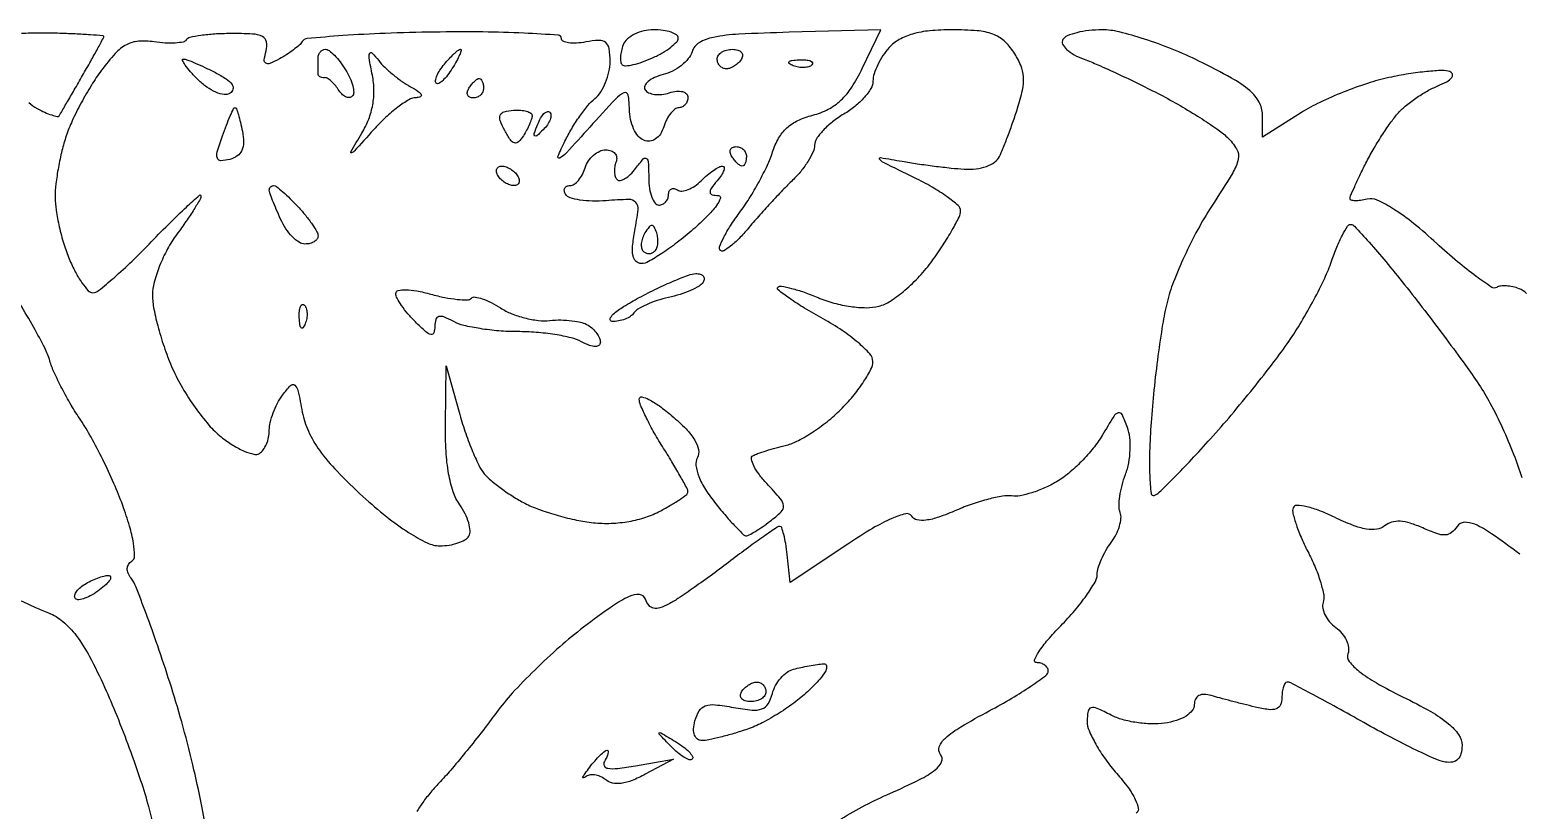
# Model space of a CAD drawing. Extents: x 0 to 102, y 0 to 135.
# Drawn here: x 45.13 to 58.07, y 30.61 to 37.39 of the extents above; entities that cross this region are included whole.
import ezdxf

# ---------------------------------------------------------------- set-up
doc = ezdxf.new("R2010")
doc.units = 0
doc.header["$MEASUREMENT"] = 0

msp = doc.modelspace()

# ---------------------------------------------------------------- linework, layer by layer
for points in [[(45.115994, 36.761641, 0.062921), (45.190073, 36.709082, 0.016568), (45.256665, 36.676233, 0.026179), (45.315956, 36.653046, 0.02399), (45.363398, 36.63979, 0.304027), (45.379861, 36.646096, 0.021072), (45.393266, 36.666891, 0.000571), (45.448016, 36.760486, 0.001185), (45.511993, 36.870742, 0.000811), (45.584115, 36.996186, 0.002049), (45.654829, 37.120824, 0.003228), (45.714398, 37.228451, 0.000835), (45.765578, 37.32272, 0.125052), (45.768569, 37.334586, 0.391191), (45.762246, 37.341404, 0.001601), (45.650513, 37.349702, 0.00632), (45.520795, 37.357271, 0.003801), (45.366719, 37.363135, 0.00922), (45.20575, 37.365067, 0.011076), (45.054389, 37.360738, 0.009852)], [(58.130634, 35.102063, 0.106936), (58.066738, 35.143877, 0.038537), (58.011902, 35.160203, 0.039139), (57.955496, 35.167813, 0.042138), (57.905629, 35.166398, 0.110694), (57.872008, 35.154766, -0.293078), (57.828974, 35.155481, -0.011378), (57.692644, 35.250674, -0.01711), (57.530811, 35.377975, -0.010866), (57.350892, 35.536566, 0.015355), (57.149815, 35.710626, 0.02898), (56.975864, 35.836088, 0.033835), (56.834228, 35.913328, 0.168719), (56.74545, 35.921995, -0.023323), (56.688681, 35.911058, -0.040717), (56.64089, 35.908077, -0.053468), (56.607275, 35.912332, -0.347572), (56.5974, 35.924821, -0.099975), (56.60255, 35.950321, -0.004657), (56.637674, 36.031602, -0.007548), (56.681978, 36.127621, -0.005336), (56.734502, 36.234151, -0.014409), (56.797077, 36.349364, -0.011028), (56.871823, 36.471709, -0.011179), (56.946939, 36.583212, -0.025743), (57.009452, 36.662659, -0.039045), (57.077504, 36.729257, -0.022331), (57.168935, 36.799038, -0.0222), (57.267758, 36.861387, -0.034118), (57.3588, 36.905393, 0.027862), (57.437083, 36.942032, 0.093203), (57.480994, 36.977491, 0.262807), (57.486681, 37.006807, 0.227), (57.464622, 37.02961, 0.099271), (57.399952, 37.039891, 0.014234), (57.265592, 37.030646, 0.015699), (57.105354, 37.009932, 0.012827), (56.935469, 36.978032, 0.02578), (56.748719, 36.927791, 0.016425), (56.537102, 36.851214, 0.016499), (56.333962, 36.762186, 0.029272), (56.173996, 36.673845), (55.836, 36.460477), (55.836, 36.654881, 0.12801), (55.807253, 36.765324, 0.090137), (55.725262, 36.864857, 0.049405), (55.568081, 36.973134, 0.01159), (55.284498, 37.121242, 0.018492), (55.05211, 37.225341, 0.017855), (54.809958, 37.313312, 0.018099), (54.59146, 37.37533, 0.060165), (54.443491, 37.3932, 0.027115), (54.328817, 37.386977, 0.033658), (54.22364, 37.368302, 0.035787), (54.140378, 37.341212, 0.159104), (54.101602, 37.308442, 0.258922), (54.099775, 37.269473, 0.091376), (54.134443, 37.223115, 0.062294), (54.19966, 37.176356, 0.036998), (54.286959, 37.13699, -0.01601), (54.406779, 37.088898, -0.00533), (54.57912, 37.011032, -0.005299), (54.768317, 36.92066, -0.006012), (54.9477, 36.829936, -0.011033), (55.121252, 36.734599, -0.010575), (55.292935, 36.630389, -0.010564), (55.440431, 36.532098, -0.037015), (55.528968, 36.460069, -0.066975), (55.611734, 36.357744, -0.194468), (55.626155, 36.269625, -0.082276), (55.577437, 36.14978, -0.006476), (55.393081, 35.857832, 0.020358), (55.273717, 35.656645, 0.015254), (55.158347, 35.426259, 0.015484), (55.062947, 35.202361, 0.033772), (55.007056, 35.0244, 0.019097), (54.968512, 34.832879, 0.00709), (54.928457, 34.560911, 0.007014), (54.8931, 34.262729, 0.008408), (54.868491, 33.981166, 0.010034), (54.855797, 33.729016, 0.017931), (54.856965, 33.521486, 0.013753), (54.867895, 33.363324, 0.495699), (54.894829, 33.346666, 0.101079), (54.939395, 33.375104, 0.004579), (55.069188, 33.503147, 0.007503), (55.220395, 33.659701, 0.005289), (55.385831, 33.84, 0.007935), (55.56502, 34.045964, 0.005772), (55.757989, 34.280449, 0.005833), (55.935936, 34.507206, 0.012725), (56.06582, 34.686, 0.016306), (56.174164, 34.854957, 0.012116), (56.283032, 35.048062, 0.012277), (56.376938, 35.23544, 0.026943), (56.437317, 35.38395, -0.014534), (56.483262, 35.50552, -0.02205), (56.530825, 35.608008, -0.018122), (56.575047, 35.686176, -0.2606), (56.601915, 35.7012, -0.208407), (56.635691, 35.686483, -0.00431), (56.762557, 35.547628, -0.00933), (56.908586, 35.378772, -0.006051), (57.07137, 35.178402, -0.004117), (57.246936, 34.953089, -0.003324), (57.431883, 34.708309, -0.003359), (57.599582, 34.480078, -0.008635), (57.716822, 34.312226, -0.026351), (57.815615, 34.147317, -0.013789), (57.921784, 33.932747, -0.013677), (58.018804, 33.70615, -0.020365), (58.090009, 33.502574, 0.014302)], [(46.65645, 30.412637, 0.023112), (46.617682, 30.662426, 0.008785), (46.541486, 31.006778, 0.008679), (46.445453, 31.3787, 0.010505), (46.342033, 31.723937, 0.004664), (46.237019, 32.039357, 0.006385), (46.13623, 32.321152, 0.004295), (46.046895, 32.555044, 0.072062), (46.005999, 32.626918, -0.065626), (45.98055, 32.670341, -0.108359), (45.972837, 32.711973, -0.129379), (45.983558, 32.747898, -0.118012), (46.010853, 32.775364, 0.263541), (46.035652, 32.820557, 0.036398), (46.026062, 32.931435, 0.031551), (45.992501, 33.080043, 0.01631), (45.932955, 33.261056, 0.015829), (45.857024, 33.450019, 0.011087), (45.760139, 33.658017, 0.0112), (45.658341, 33.853322, 0.022815), (45.568157, 34.00091, -0.015607), (45.484835, 34.132954, -0.013036), (45.404524, 34.278014, -0.013239), (45.338013, 34.414625, -0.034659), (45.299867, 34.5168, 0.045402), (45.255391, 34.628553, 0.010475), (45.159823, 34.807525, 0.010736), (45.040546, 35.00976, 0.010306)], [(52.176597, 30.536752, -0.016221), (52.384541, 30.654318, -0.016391), (52.598957, 30.757723, 0.010323), (52.856699, 30.878189, 0.049849), (52.993775, 30.963649, 0.126861), (53.047899, 31.033195, 0.282601), (53.03878, 31.097031, -0.273603), (53.028219, 31.163062, -0.117119), (53.081257, 31.239154, -0.049147), (53.214465, 31.336417, -0.010694), (53.462873, 31.475719, 0.010352), (53.659052, 31.585556, 0.015703), (53.824421, 31.689812, 0.010354), (53.954833, 31.781857, 0.238228), (53.9748, 31.821387, 0.138553), (53.966955, 31.849153, 0.100096), (53.944905, 31.872811, 0.085743), (53.911926, 31.888741, 0.069838), (53.873031, 31.8942, -0.525236), (53.8569, 31.9176, -0.054836), (53.893179, 31.98844, -0.03238), (53.971356, 32.091793, -0.015293), (54.084531, 32.215017, 0.017303), (54.204674, 32.346888, 0.021495), (54.306567, 32.477823, 0.020405), (54.381435, 32.592716, 0.129442), (54.400491, 32.659167, -0.068187), (54.409777, 32.717459, -0.028645), (54.43717, 32.792176, -0.027685), (54.476063, 32.869885, -0.032255), (54.52158, 32.938773, 0.044073), (54.56392, 33.006264, 0.044908), (54.593466, 33.079717, 0.048976), (54.606956, 33.148087, 0.116357), (54.600036, 33.199134, -0.096588), (54.590351, 33.25429, -0.02979), (54.596984, 33.338812, -0.028562), (54.6159, 33.434594, -0.027815), (54.645733, 33.528468, 0.044917), (54.674053, 33.629404, 0.035515), (54.686819, 33.74212, 0.036472), (54.683435, 33.850761, 0.062647), (54.662885, 33.938851, 0.021666), (54.616271, 34.049832, 0.378278), (54.583091, 34.064117, 0.175594), (54.543633, 34.033215, 0.006303), (54.442332, 33.866561, -0.037233), (54.366438, 33.757507, -0.023898), (54.263544, 33.64258, -0.024001), (54.151359, 33.539154, -0.040835), (54.04723, 33.465568, -0.029189), (53.94336, 33.412125, -0.027808), (53.832302, 33.370165, -0.028938), (53.730113, 33.344314, -0.082041), (53.656846, 33.342394, 0.077472), (53.578606, 33.341054, 0.020143), (53.455196, 33.314487, 0.019986), (53.315285, 33.272387, 0.01921), (53.177288, 33.218758, -0.01797), (53.023673, 33.158619, -0.050796), (52.911796, 33.13175, -0.084015), (52.834263, 33.134343, -0.206916), (52.788504, 33.166267, 0.325618), (52.736602, 33.187459, 0.042155), (52.616181, 33.146722, 0.03173), (52.449051, 33.061004, 0.012848), (52.232416, 32.924267), (51.7329, 32.59073), (51.70639, 32.834665, 0.013768), (51.693614, 32.92817, 0.022088), (51.677031, 33.006944, 0.017828), (51.65915, 33.067458, 0.322488), (51.643672, 33.0786, 0.150929), (51.619208, 33.071043, 0.002628), (51.503518, 32.991138, 0.006386), (51.36951, 32.894966, 0.00418), (51.217398, 32.780856, -0.005054), (51.056905, 32.660896, -0.005372), (50.897231, 32.54666, -0.00513), (50.757791, 32.451263, -0.024592), (50.675222, 32.401705, -0.042942), (50.600347, 32.369556, -0.135872), (50.546342, 32.366872, -0.170196), (50.505985, 32.39204, -0.07756), (50.474625, 32.446656, 0.289703), (50.422777, 32.485294, 0.126956), (50.334794, 32.469637, 0.046837), (50.188501, 32.385433, 0.008641), (49.937419, 32.201147, 0.017874), (49.730605, 32.031778, 0.013103), (49.513208, 31.830008, 0.013274), (49.317234, 31.627868, 0.028442), (49.179582, 31.45989, -0.007531), (49.060649, 31.301705, -0.005715), (48.925676, 31.131752, -0.005781), (48.795343, 30.975172, -0.013406), (48.693132, 30.861542, 0.015067), (48.609907, 30.768399, 0.019498), (48.539641, 30.677881, 0.017546), (48.487554, 30.599414, 0.13861)], [(58.071167, 32.837307, 0.009421), (57.827238, 33.01436, 0.048314), (57.681642, 33.096271, 0.116325), (57.588624, 33.113611, 0.247345), (57.527325, 33.077508, -0.08806), (57.47978, 33.024299, -0.157088), (57.425259, 33.004134, -0.096583), (57.350066, 33.015493, -0.021259), (57.22849, 33.064761, 0.030881), (57.12047, 33.106134, 0.063157), (57.031319, 33.122164, 0.082777), (56.957911, 33.113801, 0.103901), (56.897483, 33.081905, -0.141592), (56.830559, 33.052706, -0.0756), (56.73957, 33.0546, -0.050808), (56.619799, 33.088168, -0.019992), (56.462801, 33.157295, 0.021598), (56.333951, 33.213535, 0.036007), (56.220789, 33.248092, 0.042105), (56.134903, 33.260217, 0.331407), (56.103318, 33.239345, 0.150654), (56.101009, 33.191027, 0.019339), (56.131029, 33.090422, 0.021189), (56.177548, 32.970848, 0.016201), (56.238069, 32.844204, -0.021893), (56.297895, 32.715265, -0.026035), (56.342449, 32.58874, -0.026237), (56.368355, 32.480093, -0.128151), (56.363764, 32.417588, 0.129565), (56.360197, 32.367103, 0.069325), (56.380333, 32.30746, 0.061601), (56.419763, 32.248194, 0.057391), (56.473304, 32.198711, -0.062021), (56.526541, 32.148591, -0.064201), (56.565139, 32.087492, -0.071165), (56.583954, 32.025152, -0.122288), (56.578978, 31.971423, 0.256798), (56.590408, 31.903625, 0.058752), (56.675733, 31.818594, 0.038436), (56.826356, 31.717859, 0.01398), (57.053787, 31.5981, -0.014157), (57.298225, 31.469275, -0.043238), (57.452861, 31.363535, -0.06898), (57.540992, 31.268336, -0.153469), (57.5703, 31.1751, -0.061309), (57.561322, 31.102152, -0.137328), (57.533918, 31.054054, -0.153961), (57.487989, 31.030466, -0.083838), (57.423982, 31.030361, -0.06492), (57.336676, 31.056919, -0.007144), (57.146939, 31.146069, -0.008627), (56.92347, 31.259805, -0.006876), (56.686326, 31.389911, 0.00304), (56.456446, 31.518336, 0.004656), (56.255507, 31.626568, 0.00173), (56.081841, 31.717268, 0.120032), (56.050095, 31.725, 0.256509), (56.03284, 31.715524, 0.06201), (56.018388, 31.685029, 0.048423), (56.008466, 31.641056, 0.031297), (56.0052, 31.588929, -0.101676), (55.992325, 31.526272, -0.211065), (55.956513, 31.492945, -0.118124), (55.889712, 31.486359, -0.024318), (55.77255, 31.508346, -0.002997), (55.672635, 31.532811, -0.002363), (55.564751, 31.560455, -0.002389), (55.464781, 31.587087, -0.005913), (55.39185, 31.607818, 0.060961), (55.329523, 31.618326, 0.134677), (55.282845, 31.607765, 0.166033), (55.254144, 31.577048, 0.105999), (55.2438, 31.528803, -0.172033), (55.225402, 31.476912, -0.082993), (55.171863, 31.429601, -0.063338), (55.089565, 31.391696, -0.039867), (54.986249, 31.368004, -0.04386), (54.872449, 31.361388, -0.02993), (54.743327, 31.372968, -0.030228), (54.619167, 31.399395, -0.052153), (54.520949, 31.437985, 0.014166), (54.398812, 31.497021, 0.170055), (54.347463, 31.501398, 0.297054), (54.320371, 31.471812, 0.041007), (54.3132, 31.384527, 0.101633), (54.329895, 31.303241, 0.027457), (54.388588, 31.18479, 0.026614), (54.471612, 31.054734, 0.024795), (54.569839, 30.930991, -0.021433), (54.668243, 30.808724, -0.045124), (54.731323, 30.704585, -0.067196), (54.757343, 30.626133, -0.310235), (54.739039, 30.584655, 0.06023)], [(45.029138, 32.441033, 0.004284), (45.17474, 32.374652, 0.009327), (45.287801, 32.326779, -0.080401), (45.413838, 32.250827, -0.055365), (45.528614, 32.129433, -0.039722), (45.644422, 31.947704, -0.015568), (45.77564, 31.680732, -0.010943), (45.880785, 31.434661, -0.007371), (45.990461, 31.14951, -0.007426), (46.08845, 30.870364, -0.014597), (46.15653, 30.645143, -0.03051), (46.214454, 30.36424, -0.015419)]]:
    msp.add_lwpolyline(points, format="xyb")
for points in [[(46.86857, 37.360625, 0.014116), (46.732103, 37.355973, 0.020244), (46.611741, 37.343558, 0.016643), (46.51554, 37.326395, 0.204633), (46.48572, 37.305396, -0.212026), (46.458535, 37.286823, -0.030288), (46.389929, 37.278486, -0.03007), (46.30281, 37.278463, -0.02147), (46.205783, 37.288473, 0.054214), (46.069514, 37.293572, 0.106364), (45.965782, 37.263423, 0.08433), (45.868591, 37.187518, 0.025131), (45.748442, 37.041717, 0.021894), (45.660885, 36.912411, 0.014605), (45.571652, 36.757361, 0.014719), (45.493793, 36.601616, 0.027772), (45.441884, 36.471126, 0.021169), (45.404998, 36.343215, 0.0148), (45.373883, 36.196383, 0.014962), (45.352411, 36.053633, 0.029853), (45.3456, 35.939658, 0.037766), (45.354249, 35.825308, 0.018333), (45.381609, 35.681228, 0.018068), (45.421233, 35.532545, 0.024805), (45.468183, 35.402383, 0.022482), (45.521183, 35.290018, 0.031344), (45.579114, 35.195181, 0.032183), (45.63419, 35.126426, 0.210812), (45.673683, 35.109, 0.172081), (45.723567, 35.126692, 0.00869), (45.857726, 35.239469, 0.013087), (46.014086, 35.38298, 0.009033), (46.183775, 35.55315, -0.005167), (46.347794, 35.720197, -0.009341), (46.486004, 35.853021, -0.004848), (46.599404, 35.955975, -0.633746), (46.612775, 35.950286, -0.143846), (46.605257, 35.920462, -0.007087), (46.551936, 35.832873, -0.010984), (46.483997, 35.729846, -0.007672), (46.4031, 35.6166, 0.035106), (46.322141, 35.489017, 0.02882), (46.253728, 35.342806, 0.029738), (46.206495, 35.20054, 0.065368), (46.1916, 35.087097, 0.049226), (46.203479, 34.966727, 0.017752), (46.243111, 34.79916, 0.017408), (46.299827, 34.617457, 0.019787), (46.366956, 34.447883, 0.028696), (46.452153, 34.281761, 0.021944), (46.563253, 34.110375, 0.022386), (46.681892, 33.9587, 0.047755), (46.788959, 33.855541, 0.028119), (46.889668, 33.784379, 0.038104), (46.988298, 33.732685, 0.042273), (47.072218, 33.70468, 0.200412), (47.121203, 33.712484, 0.102123), (47.154005, 33.743481, 0.051906), (47.181656, 33.793332, 0.048492), (47.200453, 33.852873, 0.052269), (47.2068, 33.913423, -0.059936), (47.214979, 33.981413, -0.030153), (47.240539, 34.064116, -0.029435), (47.277684, 34.147543, -0.038427), (47.321657, 34.218537, -0.029803), (47.391242, 34.302684, -0.401662), (47.427629, 34.304737, -0.163451), (47.455748, 34.257748, -0.007443), (47.493562, 34.071524, 0.062131), (47.546847, 33.90492, 0.047319), (47.643494, 33.739295, 0.036086), (47.795107, 33.557427, 0.015817), (48.020022, 33.338417, 0.016541), (48.226671, 33.161734, 0.026045), (48.416313, 33.025707, 0.029358), (48.577887, 32.935021, 0.113674), (48.689125, 32.9094, 0.038808), (48.769389, 32.915639, 0.042112), (48.845488, 32.934208, 0.046217), (48.907043, 32.961392, 0.127937), (48.941008, 32.993852, 0.159944), (48.951965, 33.039339, 0.050863), (48.939154, 33.108771, 0.044816), (48.907995, 33.188237, 0.036957), (48.861401, 33.266476, -0.072923), (48.804538, 33.379698, -0.035945), (48.764917, 33.536185, -0.029813), (48.742071, 33.731383, -0.017937), (48.737165, 33.964574), (48.744729, 34.4745), (48.856006, 34.069878, 0.014831), (48.906514, 33.90546, 0.01529), (48.966217, 33.746013, 0.015183), (49.026242, 33.611317, 0.06086), (49.07493, 33.53555, 0.044812), (49.133173, 33.476943, 0.01759), (49.222983, 33.406698, 0.017245), (49.326005, 33.337104, 0.020595), (49.427775, 33.279047, 0.03223), (49.545342, 33.227555, 0.016653), (49.698005, 33.177797, 0.016485), (49.858974, 33.1369, 0.023975), (50.003384, 33.112424, 0.03497), (50.158139, 33.104672, 0.034093), (50.313805, 33.118411, 0.035227), (50.460702, 33.152281, 0.045083), (50.589198, 33.204671, 0.012068), (50.687064, 33.258312, 0.018056), (50.769576, 33.31023, 0.013252), (50.833596, 33.356346, 0.234158), (50.8446, 33.378554, 0.124318), (50.837577, 33.406364, 0.004174), (50.782472, 33.506498, 0.007672), (50.714139, 33.623992, 0.005246), (50.6331, 33.7554, -0.011726), (50.552113, 33.890615, -0.014691), (50.483728, 34.019813, -0.012892), (50.432891, 34.130179, -0.101817), (50.4216, 34.185051, -0.473984), (50.443265, 34.202771, -0.069193), (50.504997, 34.181083, -0.038687), (50.596468, 34.12458, -0.018282), (50.705506, 34.038682, -0.023338), (50.827881, 33.92457, -0.056869), (50.903389, 33.827289, -0.086774), (50.935682, 33.744842, -0.172006), (50.925974, 33.676191, 0.15465), (50.913779, 33.606936, 0.061795), (50.938449, 33.512688, 0.047364), (50.996207, 33.400129, 0.026181), (51.086218, 33.274343, 0.009044), (51.174999, 33.167112, 0.013577), (51.256619, 33.077144, 0.0084), (51.327113, 33.00599, 0.212286), (51.3522, 32.996693, 0.110901), (51.376969, 33.003933, 0.011344), (51.430066, 33.034897, 0.013717), (51.492218, 33.075446, 0.010536), (51.557876, 33.122974, 0.027475), (51.654573, 33.204848, 0.228158), (51.674507, 33.25707, 0.157114), (51.649577, 33.316753, 0.01171), (51.530364, 33.449758, -0.026558), (51.462199, 33.530509, -0.046351), (51.416056, 33.604874, -0.064674), (51.39592, 33.662989, -0.325841), (51.409288, 33.692478, -0.043032), (51.44979, 33.711014, -0.009053), (51.523639, 33.735903, -0.009425), (51.61064, 33.761688, -0.008806), (51.700536, 33.784801, 0.063342), (51.803985, 33.823806, 0.025079), (51.934772, 33.901711, 0.024335), (52.069264, 34.001019, 0.028004), (52.186986, 34.108657, 0.022502), (52.288343, 34.222118, 0.026154), (52.373794, 34.338868, 0.02654), (52.4347, 34.443666, 0.121245), (52.450781, 34.51171, 0.186279), (52.424872, 34.577038, 0.029296), (52.32336, 34.674748, 0.029169), (52.183797, 34.780716, 0.021746), (52.018717, 34.881386, -0.009956), (51.856226, 34.975295, -0.017264), (51.725705, 35.060524, -0.011982), (51.627771, 35.132979, -0.451159), (51.626246, 35.157446, -0.248379), (51.65577, 35.166531, -0.016855), (51.744353, 35.146524, -0.021007), (51.852929, 35.113195, -0.013984), (51.974423, 35.066378, 0.032552), (52.113009, 35.0188, 0.031299), (52.25842, 34.988863, 0.03314), (52.394201, 34.978769, 0.063549), (52.502484, 34.991714, 0.084358), (52.603327, 35.03605, 0.030475), (52.728988, 35.13029, 0.02919), (52.856716, 35.252363, 0.030699), (52.967071, 35.38654, 0.012008), (53.061398, 35.523563, 0.015469), (53.141021, 35.654033, 0.01327), (53.20058, 35.765568, 0.116687), (53.213334, 35.819643, 0.217339), (53.191957, 35.86641, 0.022898), (53.095263, 35.942742, 0.025014), (52.965401, 36.026428, 0.017484), (52.811484, 36.108026, -0.001428), (52.544234, 36.238894, -0.119494), (52.509496, 36.267921, -0.670876), (52.518193, 36.282269, -0.00483), (52.7058, 36.250905, 0.007296), (52.836913, 36.229649, 0.004988), (52.986399, 36.20917, 0.005028), (53.13091, 36.192314, 0.010123), (53.245231, 36.182479, 0.044256), (53.347913, 36.184829, 0.059183), (53.438586, 36.206017, 0.069918), (53.508884, 36.243279, 0.121918), (53.551199, 36.2934, 0.019168), (53.581532, 36.361291, 0.005499), (53.623277, 36.468648, 0.005525), (53.667731, 36.590884, 0.005848), (53.708612, 36.711788, 0.025443), (53.75119, 36.869624, 0.070185), (53.759511, 36.984243, 0.082578), (53.735508, 37.085634, 0.045733), (53.675643, 37.198238, 0.064892), (53.590958, 37.296835, 0.095918), (53.493458, 37.355319, 0.068065), (53.357187, 37.38481, 0.019304), (53.139962, 37.3932, 0.022464), (52.945018, 37.384437, 0.046368), (52.795113, 37.35677, 0.059729), (52.679995, 37.308843, 0.080528), (52.592012, 37.238489, 0.038617), (52.538428, 37.169213, 0.0333), (52.493129, 37.089096, 0.034709), (52.461877, 37.010539, 0.077464), (52.452, 36.947171, -0.136509), (52.434508, 36.884295, -0.045586), (52.377446, 36.806654, -0.041369), (52.29532, 36.728095, -0.036754), (52.1982, 36.660643, 0.03242), (52.101062, 36.594418, 0.038313), (52.018954, 36.519477, 0.041922), (51.961424, 36.446955, 0.147769), (51.9444, 36.390611, -0.107389), (51.931668, 36.332012, -0.032884), (51.888485, 36.251762, -0.031225), (51.826899, 36.16583, -0.029596), (51.75405, 36.086596, 0.009425), (51.667042, 35.999303, 0.00493), (51.561862, 35.887538, 0.004901), (51.456215, 35.770761, 0.007482), (51.367091, 35.667203, -0.019301), (51.288505, 35.580139, -0.032114), (51.21514, 35.513988, -0.034842), (51.154647, 35.472614, -0.3413), (51.125898, 35.476302, -0.297785), (51.119212, 35.508212, -0.024142), (51.155876, 35.590189, -0.026285), (51.213591, 35.690662, -0.01674), (51.290561, 35.801394, 0.020441), (51.376541, 35.92706, 0.014981), (51.461843, 36.072913, 0.015187), (51.534381, 36.216115, 0.032185), (51.579809, 36.331813, -0.051792), (51.632273, 36.451442, -0.078104), (51.703053, 36.540292, -0.075988), (51.799224, 36.60476, -0.04636), (51.928083, 36.651243, 0.056029), (52.063013, 36.702879, 0.069572), (52.172575, 36.780495, 0.06048), (52.267419, 36.894313, 0.030966), (52.358608, 37.056579), (52.520858, 37.392399), (51.724237, 37.371649, 0.005882), (51.286742, 37.355102, 0.03693), (51.065002, 37.3276, 0.084368), (50.942287, 37.280629, 0.184093), (50.880469, 37.203047, -0.096142), (50.847449, 37.142658, -0.052602), (50.786872, 37.083491, -0.049701), (50.710064, 37.034347, -0.056052), (50.628046, 37.003672, 0.040436), (50.552907, 36.978209, 0.072079), (50.497415, 36.944074, 0.112894), (50.469418, 36.907291, 0.249842), (50.471604, 36.873134, 0.153235), (50.502205, 36.846665, 0.069867), (50.553705, 36.83244, 0.059526), (50.616899, 36.831739, 0.049918), (50.68252, 36.84556, -0.048244), (50.745307, 36.859003, -0.087677), (50.797537, 36.855844, -0.133305), (50.8316, 36.83722, -0.204114), (50.8446, 36.806701, -0.086088), (50.838619, 36.772219, -0.093926), (50.821423, 36.742926, -0.100296), (50.795798, 36.723333, -0.113696), (50.765701, 36.7164, 0.167167), (50.731706, 36.704708, 0.059072), (50.694606, 36.667966, 0.050545), (50.660317, 36.614614, 0.040747), (50.63447, 36.551517, -0.064175), (50.604662, 36.487455, -0.103919), (50.562956, 36.444511, -0.123766), (50.513109, 36.426504, -0.117227), (50.459569, 36.433668, -0.132526), (50.412521, 36.467966, -0.062092), (50.372617, 36.532568, -0.055126), (50.345282, 36.615285, -0.050822), (50.335679, 36.704301, 0.043456), (50.324397, 36.825559, 0.488939), (50.287403, 36.844896, 0.099081), (50.216803, 36.793919, 0.003575), (49.99119, 36.5472, -0.002505), (49.788193, 36.324256, -0.079416), (49.730299, 36.278513, -0.712127), (49.714743, 36.292363, -0.015355), (49.775434, 36.426462, -0.021156), (49.833933, 36.534052, -0.018035), (49.904332, 36.642357, -0.018416), (49.975622, 36.736275, -0.048029), (50.035322, 36.79637, 0.077415), (50.086077, 36.853827, 0.04442), (50.128885, 36.936003, 0.043106), (50.158024, 37.028463, 0.054842), (50.1678, 37.117321, 0.036075), (50.159668, 37.229889, 0.189177), (50.129503, 37.282797, 0.18478), (50.070909, 37.301776, 0.034187), (49.9563, 37.287894, -0.030881), (49.875235, 37.277532, -0.052331), (49.806928, 37.280208, -0.074108), (49.760204, 37.294237, -0.29058), (49.7448, 37.318505, 0.39517), (49.71836, 37.346735, 0.003984), (49.419922, 37.36391, 0.010028), (49.062904, 37.374432, 0.006021), (48.638832, 37.373315, 0.005537), (48.211956, 37.362321, 0.008709), (47.845745, 37.342439, 0.003532), (47.535911, 37.317997, 0.237161), (47.492021, 37.290997, -0.071889), (47.466101, 37.260042, -0.020129), (47.417295, 37.219769, -0.019864), (47.357779, 37.178178, -0.019705), (47.294992, 37.141323, -0.020177), (47.211158, 37.100717, -0.24084), (47.176303, 37.10288, -0.303165), (47.162764, 37.131095, -0.02863), (47.178679, 37.210202, 0.107249), (47.18197, 37.288346, 0.241429), (47.147279, 37.334422, 0.101356), (47.060179, 37.356625, 0.013356)], [(50.545845, 37.3932, 0.056541), (50.46022, 37.383486, 0.0583), (50.379882, 37.354851, 0.064625), (50.316525, 37.31262, 0.122453), (50.281593, 37.262651, 0.035948), (50.265502, 37.209607, 0.043701), (50.258497, 37.158167, 0.049374), (50.26067, 37.115343, 0.160365), (50.273316, 37.090284, 0.2249), (50.302461, 37.079877, 0.030533), (50.36819, 37.09052, 0.0303), (50.449319, 37.114038, 0.021201), (50.537567, 37.149812, 0.024666), (50.622744, 37.193816, 0.033285), (50.69466, 37.242251, 0.035116), (50.746293, 37.288407, 0.195206), (50.76, 37.32218, 0.255731), (50.745064, 37.349473, 0.06236), (50.697092, 37.372338, 0.048642), (50.627885, 37.388033, 0.031461)], [(47.69405, 37.224, -0.167556), (47.725784, 37.213058, -0.032032), (47.771977, 37.171878, -0.030953), (47.821976, 37.114498, -0.024164), (47.869111, 37.046562, -0.032703), (47.907675, 36.974758, -0.045145), (47.931874, 36.905747, -0.053309), (47.939936, 36.848747, -0.207761), (47.927162, 36.816362, -0.187223), (47.90165, 36.805115, -0.123179), (47.869833, 36.811566, -0.088335), (47.836119, 36.835705, -0.054962), (47.806091, 36.874126, 0.035609), (47.775971, 36.915894, 0.043395), (47.741989, 36.950062, 0.048983), (47.70925, 36.972628, 0.161031), (47.683791, 36.977426, -0.077016), (47.663165, 36.977853, -0.100763), (47.64566, 36.984748, -0.116848), (47.634015, 36.99695, -0.133129), (47.6298, 37.0125), (47.6298, 37.067226), (47.6298, 37.1394, -0.074345), (47.634633, 37.171725, -0.088402), (47.648673, 37.199149, -0.100646), (47.669548, 37.217481, -0.130748)], [(48.15701, 37.125894, 0.033861), (48.210266, 37.067622, 0.018698), (48.282486, 37.003606, 0.018571), (48.360884, 36.943918, 0.028277), (48.4335, 36.89869, -0.019122), (48.501165, 36.858245, -0.1314), (48.526858, 36.82968, -0.440218), (48.520006, 36.811375, -0.090733), (48.481961, 36.803573, 0.130555), (48.419954, 36.785679, 0.026358), (48.324023, 36.720989, 0.026172), (48.217411, 36.631496, 0.021874), (48.113847, 36.52605, -0.000819), (47.944572, 36.338525, -0.13397), (47.921355, 36.323692, -0.684492), (47.915056, 36.331603, -0.001872), (48.010494, 36.493835, 0.041299), (48.070153, 36.616413, 0.047742), (48.105411, 36.741384, 0.048616), (48.115935, 36.868779, 0.045697), (48.102118, 36.998561, -0.005823), (48.074186, 37.147199, -0.146311), (48.078953, 37.18794, -0.536405), (48.099455, 37.191652, -0.023111)], [(48.867576, 37.224, -0.501937), (48.874501, 37.214706, -0.028402), (48.860307, 37.175428, -0.025291), (48.834274, 37.122101, -0.013385), (48.796969, 37.058647, -0.024393), (48.754757, 36.997866, -0.042404), (48.713344, 36.952562, -0.056568), (48.678318, 36.926891, -0.338299), (48.657297, 36.929703, -0.249914), (48.650402, 36.952344, -0.052391), (48.663019, 36.993294, -0.043426), (48.689561, 37.043011, -0.028898), (48.727903, 37.095056, -0.013937), (48.771274, 37.144446, -0.019214), (48.813075, 37.186123, -0.01614), (48.849427, 37.21757, -0.171896)], [(51.230293, 37.224, -0.066118), (51.276961, 37.217802, -0.138808), (51.308083, 37.199149, -0.191142), (51.319032, 37.171518, -0.139169), (51.3099, 37.1394, -0.06081), (51.283995, 37.107039, -0.051032), (51.249589, 37.079651, -0.053229), (51.212319, 37.061001, -0.089642), (51.178007, 37.0548, -0.105429), (51.147633, 37.061277, -0.099231), (51.121785, 37.079651, -0.096318), (51.104459, 37.107105, -0.092995), (51.0984, 37.1394, -0.153634), (51.108554, 37.171665, -0.097988), (51.137144, 37.199149, -0.080552), (51.179862, 37.217694, -0.062283)], [(46.45923, 37.1394, -0.091426), (46.490563, 37.133622, -0.008901), (46.562371, 37.104734, -0.011047), (46.647259, 37.066582, -0.008525), (46.73813, 37.021387, -0.025699), (46.832769, 36.96594, -0.092704), (46.882917, 36.917679, -0.214425), (46.891096, 36.876748, -0.200628), (46.866167, 36.84192, -0.173567), (46.81483, 36.830985, -0.06671), (46.743465, 36.850511, -0.054997), (46.663876, 36.895048, -0.041359), (46.587267, 36.959933, -0.013486), (46.521966, 37.028855, -0.027951), (46.475626, 37.086682, -0.04237), (46.451595, 37.12723, -0.553172)], [(51.81045, 37.132721, -0.028489), (51.869347, 37.131791, -0.077125), (51.909954, 37.122424, -0.208169), (51.925397, 37.106803, -0.296942), (51.921488, 37.088288, -0.126455), (51.893829, 37.071939, -0.060344), (51.852772, 37.065242, -0.05415), (51.805603, 37.068408, -0.051402), (51.759337, 37.081609, -0.054073), (51.724087, 37.100352, -0.470617), (51.722628, 37.11577, -0.168741), (51.747311, 37.127726, -0.018894)], [(49.030693, 36.9702, -0.210953), (49.044959, 36.963901, -0.081139), (49.057041, 36.945349, -0.061769), (49.065264, 36.917989, -0.042167), (49.068, 36.8856, -0.105053), (49.061142, 36.85332, -0.099167), (49.041682, 36.825851, -0.09642), (49.012607, 36.80744, -0.093332), (48.978407, 36.801, -0.108972), (48.948379, 36.807623, -0.182303), (48.930491, 36.825851, -0.161196), (48.927859, 36.853274, -0.082592), (48.9411, 36.8856, -0.029505), (48.963857, 36.917983, -0.035638), (48.988986, 36.945349, -0.038439), (49.012865, 36.964655, -0.151918)], [(46.909114, 36.7164, -0.316596), (46.9202, 36.708598, -0.011162), (46.937691, 36.656174, -0.017051), (46.955701, 36.589967, -0.010656), (46.972468, 36.511375, -0.044187), (46.982223, 36.414707, -0.108723), (46.96782, 36.345209, -0.135986), (46.928449, 36.297628, -0.088593), (46.863311, 36.267556, -0.05384), (46.785785, 36.255982, -0.340214), (46.755252, 36.277561, -0.147924), (46.754922, 36.332755, -0.011924), (46.799956, 36.472581, -0.008272), (46.834281, 36.566041, -0.013107), (46.867082, 36.644778, -0.007005), (46.896751, 36.708633, -0.288052)], [(49.3282, 36.693621, -0.033827), (49.39048, 36.694092, -0.054302), (49.442797, 36.685188, -0.074149), (49.478353, 36.669092, -0.260657), (49.489705, 36.647692, -0.075977), (49.484428, 36.617661, -0.020248), (49.46699, 36.572173, -0.020047), (49.442699, 36.521453, -0.019456), (49.414198, 36.472321, -0.053264), (49.372169, 36.419378, -0.27419), (49.337417, 36.410201, -0.178821), (49.301647, 36.436335, -0.023637), (49.252694, 36.518249, -0.030001), (49.212612, 36.605322, -0.196988), (49.213438, 36.652384, -0.234025), (49.246439, 36.680432, -0.042399)], [(49.643861, 36.676339, -0.20742), (49.6541, 36.65043, -0.082976), (49.646429, 36.612242, -0.063152), (49.622865, 36.56806, -0.043285), (49.586098, 36.52464, -0.011214), (49.530216, 36.471609, -0.400052), (49.51387, 36.472006, -0.286372), (49.509461, 36.491044, -0.008399), (49.538739, 36.571999, -0.036269), (49.564287, 36.626786, -0.070189), (49.593446, 36.665224, -0.120343), (49.621173, 36.681925, -0.278911)], [(51.262607, 36.378, -0.093332), (51.296807, 36.37156, -0.09642), (51.325882, 36.353149, -0.099167), (51.345342, 36.32568, -0.105053), (51.3522, 36.2934, -0.042167), (51.349464, 36.261011, -0.061769), (51.341241, 36.233651, -0.081139), (51.329159, 36.215099, -0.210953), (51.314893, 36.2088, -0.151918), (51.297065, 36.214345, -0.038439), (51.273186, 36.233651, -0.035638), (51.248057, 36.261017, -0.029505), (51.2253, 36.2934, -0.082592), (51.212059, 36.325726, -0.161196), (51.214691, 36.353149, -0.182303), (51.232579, 36.371377, -0.108972)], [(50.130366, 36.3498, -0.084834), (50.176709, 36.34188, -0.132217), (50.209912, 36.319095, -0.149797), (50.224665, 36.285064, -0.120097), (50.21957, 36.245271, 0.052452), (50.207886, 36.201633, 0.054099), (50.20571, 36.156978, 0.059873), (50.212768, 36.117968, 0.122304), (50.228714, 36.091486, 0.256396), (50.255849, 36.083582, 0.081869), (50.296232, 36.099802, 0.058267), (50.343126, 36.136325, 0.035821), (50.389394, 36.188965, -0.015824), (50.456577, 36.271856, -0.394604), (50.48334, 36.274713, -0.224358), (50.499699, 36.243597, -0.007769), (50.503509, 36.10305, 0.034554), (50.510711, 36.013942, 0.052353), (50.530261, 35.938741, 0.067837), (50.558151, 35.887003, 0.239666), (50.5908, 35.8704, 0.105053), (50.62308, 35.877258, 0.099167), (50.650549, 35.896718, 0.09642), (50.66896, 35.925793, 0.093332), (50.6754, 35.959993, -0.097291), (50.681386, 35.990463, -0.174874), (50.698248, 36.009147, -0.170704), (50.723496, 36.01302, -0.092168), (50.75318, 36.001515, 0.163911), (50.792282, 35.992416, 0.068447), (50.845617, 36.005071, 0.057548), (50.904035, 36.035828, 0.046485), (50.958637, 36.081122, -0.021101), (51.011824, 36.13, -0.025103), (51.066053, 36.171295, -0.025111), (51.114443, 36.20099, -0.125705), (51.145016, 36.2088, -0.367029), (51.158016, 36.197772, -0.129665), (51.155537, 36.171523, -0.059248), (51.134758, 36.130657, -0.025998), (51.0984, 36.0819, 0.018403), (51.046299, 36.0142, 0.177553), (51.036855, 35.979765, 0.32782), (51.054243, 35.959832, 0.051529), (51.109191, 35.953377, -0.514726), (51.126081, 35.929009, -0.074475), (51.09206, 35.865728, -0.036571), (51.009412, 35.770555, -0.016288), (50.887825, 35.657277, -0.014964), (50.750512, 35.544516, -0.019026), (50.617021, 35.449303, -0.017281), (50.501481, 35.378947, -0.128806), (50.439841, 35.3628, -0.190168), (50.393214, 35.381199, -0.15662), (50.366997, 35.428247, -0.075869), (50.363074, 35.51306, -0.020058), (50.38278, 35.647697, 0.015759), (50.411365, 35.831927, 0.224991), (50.390991, 35.893366, 0.211052), (50.329696, 35.918704, 0.013793), (50.133436, 35.908569, -0.024851), (50.013988, 35.905045, -0.032809), (49.905514, 35.914375, -0.034482), (49.820038, 35.933519, -0.184026), (49.782729, 35.962072, -0.084925), (49.770759, 35.991687, -0.163731), (49.773533, 36.016826, -0.180567), (49.790478, 36.033558, -0.10583), (49.818706, 36.0396, 0.153304), (49.854419, 36.050813, 0.063344), (49.892415, 36.085161, 0.054535), (49.926783, 36.135362, 0.046038), (49.951825, 36.1947, -0.070444), (49.980317, 36.253988, -0.066824), (50.024577, 36.304239, -0.071421), (50.077252, 36.3382, -0.107929)], [(49.227214, 36.2088, -0.085235), (49.263442, 36.202579, -0.053414), (49.302322, 36.183949, -0.051777), (49.337827, 36.156562, -0.064269), (49.3641, 36.1242, -0.076764), (49.37779, 36.09185, -0.154201), (49.376176, 36.064451, -0.186277), (49.35983, 36.046304, -0.117858), (49.331786, 36.0396, -0.085235), (49.295558, 36.045821, -0.053414), (49.256678, 36.064451, -0.051777), (49.221173, 36.091838, -0.064269), (49.1949, 36.1242, -0.076764), (49.18121, 36.15655, -0.154201), (49.182824, 36.183949, -0.186277), (49.19917, 36.202096, -0.117858)], [(47.245804, 36.0396, -0.170532), (47.268703, 36.031556, -0.01086), (47.324022, 35.985212, -0.014933), (47.388385, 35.925379, -0.010494), (47.457304, 35.854448, -0.017036), (47.523351, 35.778527, -0.021241), (47.579129, 35.703519, -0.020064), (47.61994, 35.637962, -0.129896), (47.6298, 35.600648, -0.161896), (47.621093, 35.574463, -0.096326), (47.596512, 35.552165, -0.077723), (47.559819, 35.537103, -0.058666), (47.51648, 35.532, -0.146926), (47.466054, 35.547145, -0.052847), (47.407607, 35.595297, -0.046775), (47.350918, 35.665029, -0.040418), (47.30498, 35.747481, -0.006211), (47.267374, 35.83281, -0.008394), (47.23564, 35.91092, -0.006008), (47.211071, 35.976775, -0.086484), (47.2068, 36.001281, -0.100864), (47.20978, 36.015904, -0.098356), (47.218258, 36.028344, -0.097504), (47.230918, 36.036677, -0.097242)], [(50.572801, 35.628296, 0.033951), (50.551563, 35.680019, 0.286646), (50.531101, 35.692704, 0.233206), (50.507291, 35.680861, 0.024362), (50.470918, 35.627955, 0.052326), (50.449342, 35.583178, 0.061761), (50.439035, 35.537322, 0.07231), (50.440902, 35.497324, 0.149701), (50.455429, 35.469971, 0.099724), (50.478708, 35.454499, 0.098103), (50.5063, 35.449128, 0.097782), (50.533931, 35.45468, 0.098356), (50.557313, 35.470312, 0.115259), (50.574304, 35.497664, 0.057227), (50.582946, 35.537804, 0.052345), (50.582632, 35.583624, 0.052621)], [(50.913043, 35.274377, -0.072613), (50.951853, 35.270072, -0.155217), (50.977078, 35.254138, -0.195644), (50.985051, 35.229501, -0.120622), (50.975523, 35.200109, -0.122631), (50.94098, 35.1664, -0.027721), (50.867453, 35.128707, -0.027117), (50.775356, 35.093614, -0.023413), (50.6754, 35.0667, 0.023413), (50.575444, 35.039786, 0.027117), (50.483347, 35.004693, 0.027721), (50.40982, 34.967, 0.122631), (50.375277, 34.933291, -0.109306), (50.346445, 34.903635, -0.05291), (50.299169, 34.879262, -0.048874), (50.242259, 34.863352, -0.050458), (50.183957, 34.859023, -0.494304), (50.168344, 34.880621, -0.14101), (50.194754, 34.921605, -0.041432), (50.284716, 34.987944, -0.015239), (50.4216, 35.0667, -0.010375), (50.575477, 35.145033, -0.012575), (50.723, 35.211795, -0.011206), (50.849005, 35.261745, -0.080296)], [(48.610633, 35.096014, 0.017724), (48.730643, 35.067413, 0.024783), (48.839681, 35.05105, 0.022875), (48.927974, 35.046308, 0.200971), (48.96343, 35.06083, -0.238456), (48.995176, 35.071253, -0.042999), (49.057479, 35.056212, -0.038161), (49.133837, 35.024007, -0.026166), (49.215119, 34.976631, 0.049616), (49.309396, 34.927444, 0.033266), (49.425081, 34.889718, 0.033482), (49.54327, 34.867993, 0.054894), (49.644923, 34.867468, -0.029573), (49.73954, 34.871765, -0.027626), (49.836205, 34.865086, -0.028721), (49.92131, 34.849454, -0.078788), (49.977501, 34.82594, -0.051179), (50.017934, 34.794828, -0.04809), (50.052151, 34.755545, -0.051631), (50.075558, 34.714406, -0.103905), (50.0832, 34.678031, -0.222324), (50.070504, 34.650888, -0.183581), (50.040013, 34.640355, -0.086582), (49.988999, 34.650868, -0.028865), (49.919562, 34.683023, 0.064289), (49.830595, 34.716815, 0.019557), (49.688894, 34.744874, 0.01923), (49.526113, 34.764159, 0.019869), (49.3641, 34.7706, -0.019869), (49.202087, 34.777041, -0.01923), (49.039306, 34.796326, -0.019557), (48.897605, 34.824385, -0.064289), (48.808638, 34.858177, 0.024808), (48.724472, 34.897985, 0.1627), (48.678536, 34.901188, 0.26886), (48.653096, 34.876108, 0.06691), (48.645, 34.815877, -0.07842), (48.636224, 34.760264, -0.389621), (48.611043, 34.746023, -0.127353), (48.565678, 34.769738, -0.012591), (48.4758, 34.8552, -0.021098), (48.411026, 34.925684, -0.0251), (48.356302, 34.997546, -0.025107), (48.316949, 35.06167, -0.125714), (48.3066, 35.102181, -0.345734), (48.326917, 35.128051, -0.064991), (48.390949, 35.135092, -0.042664), (48.487475, 35.124865, -0.019645)], [(47.511713, 35.001487, -0.126455), (47.528061, 34.973829, -0.060344), (47.534758, 34.932772, -0.05415), (47.531592, 34.885603, -0.051402), (47.518391, 34.839337, -0.054073), (47.499648, 34.804087, -0.470617), (47.48423, 34.802628, -0.168741), (47.472274, 34.827311, -0.018894), (47.467279, 34.89045, -0.028489), (47.468209, 34.949347, -0.077125), (47.477576, 34.989954, -0.208169), (47.493197, 35.005397, -0.296942)], [(45.8109, 32.651614, -0.338728), (45.826668, 32.63913, -0.205107), (45.82276, 32.614399, -0.066699), (45.789501, 32.574468, -0.023861), (45.732476, 32.526884, -0.029758), (45.666678, 32.483002, -0.043644), (45.60382, 32.453298, -0.05216), (45.552075, 32.440086, -0.237089), (45.523426, 32.449574, -0.238008), (45.515627, 32.473259, -0.103377), (45.527477, 32.505199, -0.069903), (45.557521, 32.540805, -0.041632), (45.60185, 32.574304, -0.027698), (45.655708, 32.604327, -0.02474), (45.714594, 32.62948, -0.025538), (45.769811, 32.646751, -0.067245)], [(52.02391, 31.884386, -0.382714), (52.047985, 31.86606, -0.175005), (52.041277, 31.823788, -0.05612), (51.988925, 31.749834, -0.018788), (51.89701, 31.654223, -0.030677), (51.780831, 31.55513, -0.02049), (51.636884, 31.455828, -0.020661), (51.488824, 31.370742, -0.037647), (51.360726, 31.315823, -0.010218), (51.242828, 31.278146, -0.011013), (51.126384, 31.246312, -0.010595), (51.02548, 31.223361, -0.050658), (50.966796, 31.2174, -0.155316), (50.926817, 31.230126, -0.153383), (50.901309, 31.263676, -0.103361), (50.893698, 31.317804, -0.047402), (50.905181, 31.38849, -0.072113), (50.941804, 31.47517, -0.175003), (50.995014, 31.518248, -0.10996), (51.081439, 31.528234, -0.020362), (51.240864, 31.504998, 0.020354), (51.401312, 31.481611, 0.112381), (51.487437, 31.491977, 0.176192), (51.540529, 31.536012, 0.068558), (51.577585, 31.625478, -0.062314), (51.605446, 31.695183, -0.053299), (51.650856, 31.759988, -0.055805), (51.706019, 31.810518, -0.092887), (51.762732, 31.837555, -0.012337), (51.824966, 31.852452, -0.008213), (51.896942, 31.866581, -0.00827), (51.967275, 31.877995, -0.015989)], [(51.441793, 31.725, -0.105429), (51.472167, 31.718523, -0.099231), (51.498015, 31.700149, -0.096318), (51.515341, 31.672695, -0.092995), (51.5214, 31.6404, -0.153634), (51.511246, 31.608135, -0.097988), (51.482656, 31.580651, -0.080552), (51.439938, 31.562106, -0.062283), (51.389507, 31.5558, -0.066118), (51.342839, 31.561998, -0.138808), (51.311717, 31.580651, -0.191142), (51.300768, 31.608282, -0.139169), (51.3099, 31.6404, -0.06081), (51.335805, 31.672761, -0.051032), (51.370211, 31.700149, -0.053229), (51.407481, 31.718799, -0.089642)], [(50.735003, 31.208907, -0.024195), (50.803608, 31.163052, -0.042367), (50.854833, 31.117918, -0.056956), (50.883942, 31.079632, -0.342991), (50.881038, 31.056438, -0.289503), (50.855882, 31.050765, -0.049795), (50.809561, 31.072646, -0.040938), (50.75343, 31.112943, -0.025624), (50.694536, 31.16844, -0.001428), (50.595473, 31.272459, -0.406252), (50.595623, 31.283432, -0.342804), (50.607642, 31.284941, -0.001303)], [(50.140852, 31.1328, -0.365352), (50.150075, 31.125023, -0.100343), (50.149452, 31.104509, -0.054453), (50.138498, 31.073462, -0.026406), (50.118263, 31.03649, 0.26141), (50.116659, 30.99849, 0.244672), (50.148447, 30.975714, 0.066303), (50.23399, 30.974912, 0.012637), (50.38822, 30.997956), (50.7177, 31.055731), (50.47365, 30.924168, -0.028207), (50.358272, 30.870129, -0.061892), (50.264167, 30.845296, -0.08565), (50.188099, 30.848075, -0.121931), (50.127466, 30.877369, 0.068491), (50.082883, 30.905069, 0.073804), (50.033588, 30.91881, 0.082385), (49.9873, 30.916962, 0.125295), (49.951305, 30.899416, -0.139903), (49.93667, 30.892795, -0.595759), (49.932311, 30.898613, -0.046197), (49.951035, 30.931024, -0.009281), (49.990598, 30.98475, -0.014628), (50.036695, 31.041459, -0.020249), (50.081479, 31.08931, -0.017281), (50.120647, 31.125323, -0.179102)]]:
    msp.add_lwpolyline(points, format="xyb", close=True)

doc.saveas('drawing.dxf')
